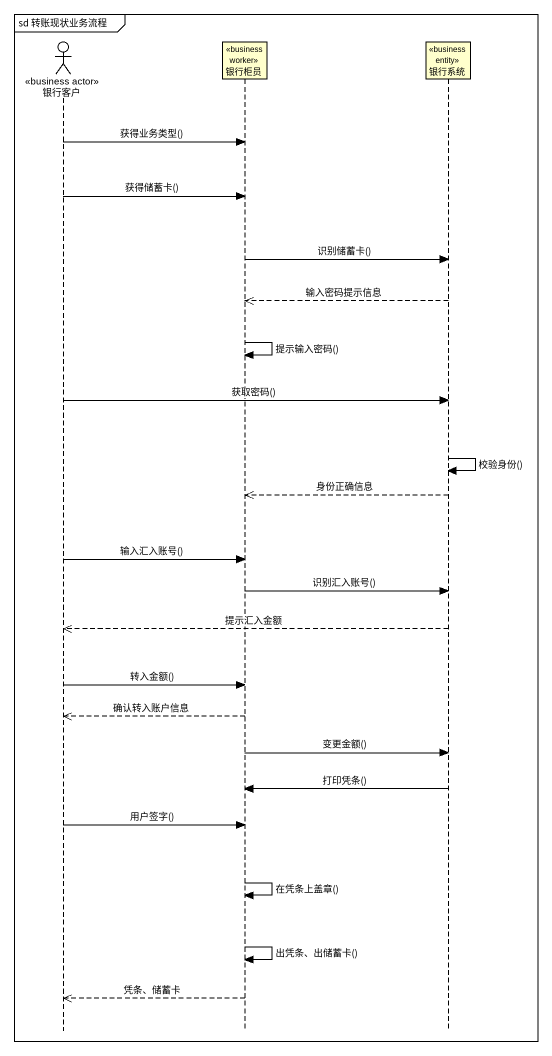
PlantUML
@startuml
mainframe sd 转账现状业务流程
hide footbox
actor 银行客户 <<business actor>>
participant 银行柜员 <<business worker>>
participant 银行系统 <<business entity>>

银行客户 -> 银行柜员 : 获得业务类型()
银行客户 -> 银行柜员 : 获得储蓄卡()
银行柜员 -> 银行系统 : 识别储蓄卡()
银行系统 -->> 银行柜员 : 输入密码提示信息
银行柜员 -> 银行柜员 : 提示输入密码()
银行客户 -> 银行系统 : 获取密码()
银行系统 -> 银行系统 : 校验身份()
银行系统 -->> 银行柜员 : 身份正确信息
银行客户 -> 银行柜员 : 输入汇入账号()
银行柜员 -> 银行系统 : 识别汇入账号()
银行系统 -->> 银行客户 : 提示汇入金额
银行客户 -> 银行柜员 : 转入金额()
银行柜员 -->> 银行客户 : 确认转入账户信息
银行柜员 -> 银行系统 : 变更金额()
银行系统 -> 银行柜员 : 打印凭条()
银行客户 -> 银行柜员 : 用户签字()
银行柜员 -> 银行柜员 : 在凭条上盖章()
银行柜员 -> 银行柜员 : 出凭条、出储蓄卡()
银行柜员 -->> 银行客户 : 凭条、储蓄卡
@enduml
